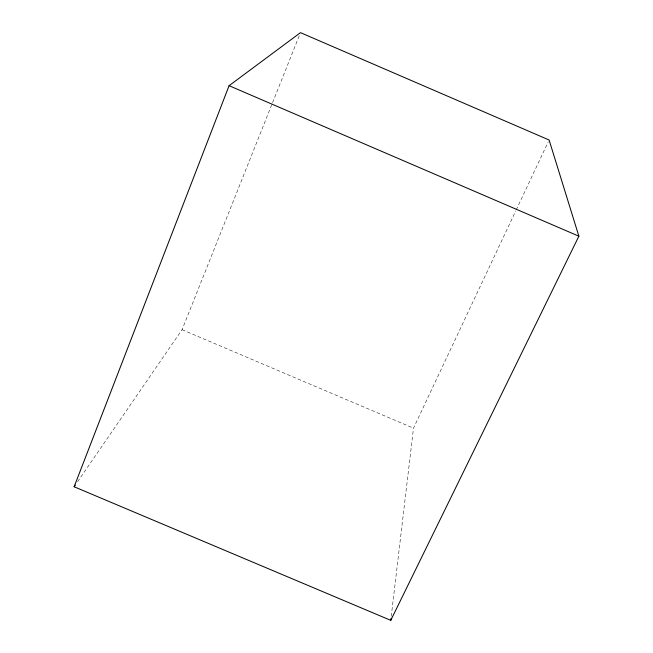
<?xml version="1.0" encoding="UTF-8"?>
<svg xmlns="http://www.w3.org/2000/svg" width="653" height="653" viewBox="0 0 653 653"><rect width="100%" height="100%" fill="white"/><g stroke="black" fill="none" stroke-linecap="round" stroke-linejoin="round"><path stroke-width="0.49" stroke-dasharray="3.27 2.45" d="M391.253 616.301L413.496 428.156L515.748 210.886M77.585 481.718L182.073 329.683L272.195 103.598M272.57 102.652L299.343 35.491M516.18 209.972L548.251 141.84M182.073 329.683L413.496 428.156"/><path stroke-width="0.98" d="M390.772 620.35L578.876 236.19L549.116 140.003L300.47 32.65L229.081 85.69L74.124 486.763L390.772 620.35L391.016 618.326M74.124 486.763L75.283 485.081M229.081 85.69L578.876 236.19"/></g></svg>
